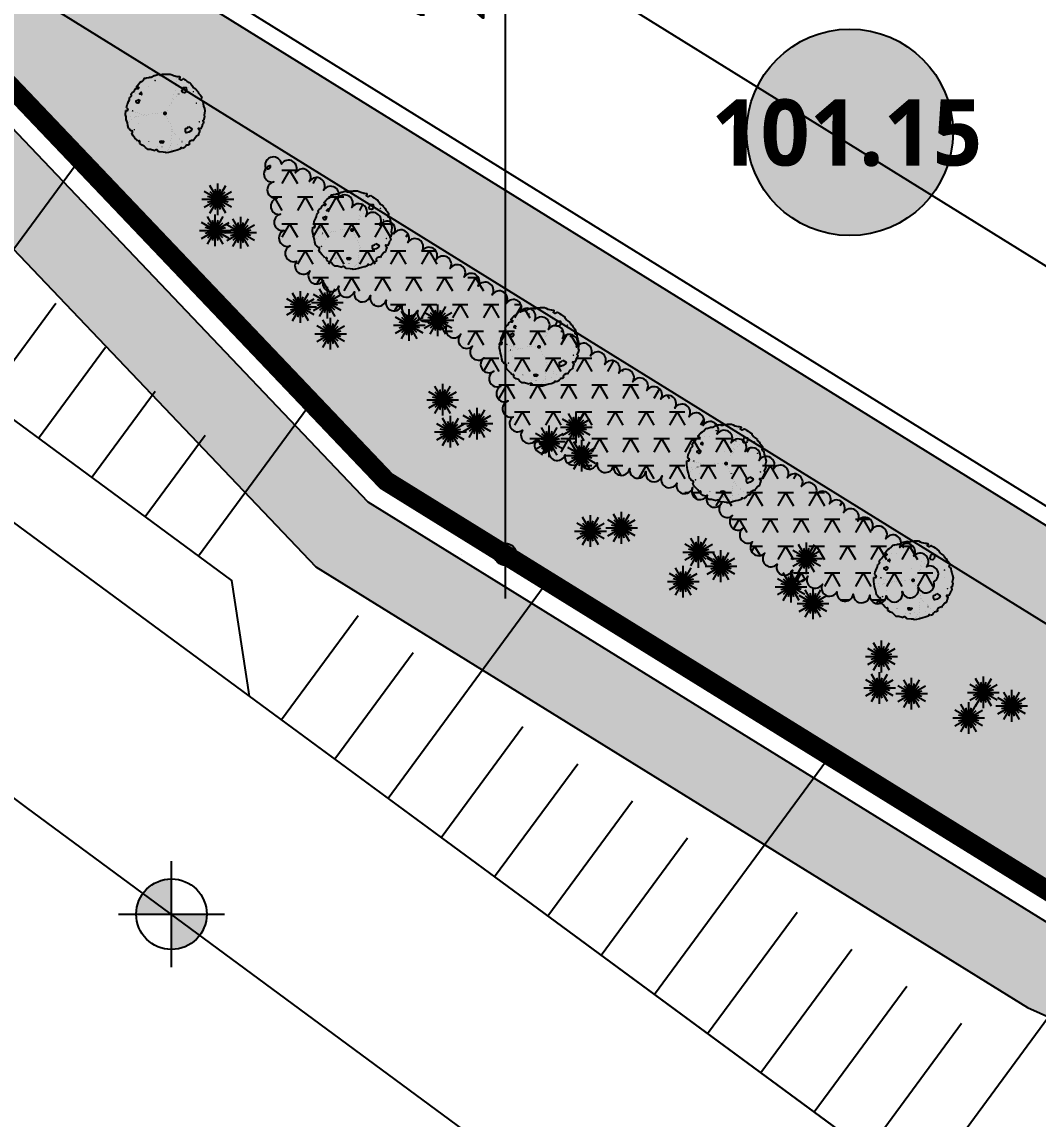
# Model space of a CAD drawing. Header units: millimetres. Extents: x 0 to 190005487, y 0 to 455456909.
# Drawn here: x 96902 to 115338, y 34138 to 54040 of the extents above; entities that cross this region are included whole.
import ezdxf
from ezdxf.enums import TextEntityAlignment as Align
from ezdxf.xclip import XClip

# ---------------------------------------------------------------- set-up
doc = ezdxf.new("R2010")
doc.units = ezdxf.units.MM
doc.header["$LTSCALE"] = 800
doc.header["$MEASUREMENT"] = 0
doc.header["$XCLIPFRAME"] = 0
doc.header["$PDSIZE"] = -10
for name, pattern in [('CENTER', [2, 1.25, -0.25, 0.25, -0.25]), ('DOT2', [0.125, 0, -0.125]), ('PHANTOM2', [31.75, 15.875, -3.175, 3.175, -3.175, 3.175, -3.175]), ('XREF_BASE$0$PHANTOM', [63.5, 31.75, -6.35, 6.35, -6.35, 6.35, -6.35]), ('XREF_BASE$0$PHANTOMX2', [5, 2.5, -0.5, 0.5, -0.5, 0.5, -0.5])]:
    doc.linetypes.add(name, pattern=pattern)
doc.layers.get('0').update_dxf_attribs({"linetype": 'CONTINUOUS'})
doc.layers.get('Defpoints').update_dxf_attribs({"color": 153, "linetype": 'CONTINUOUS'})
for name, color, linetype in [('0-녹지', 71, 'CONTINUOUS'), ('1-ROAD', 1, 'CONTINUOUS'), ('_관목_Out', 7, 'CONTINUOUS'), ('_관목_Plant', 76, 'CONTINUOUS'), ('_교목_Plant', 90, 'CONTINUOUS'), ('A-ANNO-TEXT2', 3, 'CONTINUOUS'), ('A-조적해치', 8, 'CONTINUOUS'), ('CE-SLOP-FILL', 1, 'CONTINUOUS'), ('CE_GH', 240, 'CONTINUOUS'), ('LSMD_CONT_LDREG_41500', 1, 'CONTINUOUS'), ('rndur', 1, 'CONTINUOUS'), ('tc-2', 252, 'CONTINUOUS'), ('TEXT', 6, 'CONTINUOUS'), ('WID', 4, 'CONTINUOUS'), ('XREF_BASE$0$CE-SLOP-FILL', 1, 'CONTINUOUS'), ('XREF_BASE$0$CE_PROPERTY LINE', 2, 'XREF_BASE$0$PHANTOM'), ('XREF_BASE$0$LSMD_CONT_LDREG_41500', 1, 'CONTINUOUS'), ('XREF_BASE$0$성토옹벽', 6, 'CONTINUOUS'), ('도로레벨', 5, 'CONTINUOUS'), ('사업부지', 7, 'CONTINUOUS'), ('성토옹벽', 6, 'CONTINUOUS')]:
    doc.layers.add(name, color=color, linetype=linetype)
doc.styles.add('SH_대대리576', font='NanumGothicBold.ttf')
doc.styles.get("Standard").update_dxf_attribs({"font": 'SIMPLEX.shx'})
doc.dimstyles.new('SHP 600', dxfattribs={"dimscale": 400, "dimtxt": 3.5, "dimasz": 1, "dimexe": 2, "dimexo": 2, "dimgap": 1, "dimtad": 1, "dimdec": 0, "dimzin": 0, "dimdsep": 46, "dimtxsty": 'Standard', "dimblk": 'DIMDOT', "dimcen": 0.09, "dimclrt": 3, "dimadec": 0, "dimazin": 1, "dimtfac": 1, "dimtdec": 0, "dimtix": 1, "dimtmove": 2, "dimatfit": 0, "dimldrblk": 'DIMDOT', "dimfxl": 1, "dimtfillclr": 3, "dimtolj": 1, "dimtzin": 0, "dimarcsym": 0})

# ---------------------------------------------------------------- blocks, each defined once
blk = doc.blocks.new('G$C940A8A8A')
at = {"layer": 'LSMD_CONT_LDREG_41500', "color": 1, "linetype": 'Continuous', "const_width": 300, "flags": 128}
blk.add_lwpolyline([(151, 81205), (648, 68692), (3516, 61385), (16989, 47222), (18797, 43957), (22785, 36755), (32990, 26043), (41091, 19552), (48115, 12489), (49785, 2647), (52706, 1476), (55923, 220), (55847, 12122), (58048, 16229), (67249, 18227), (73017, 26572), (74283, 22422), (72327, 15866), (79255, 11660)], dxfattribs=at)
blk = doc.blocks.new('현황측량 지적')
at = {"layer": 'rndur', "linetype": 'PHANTOM2', "ltscale": 2, "const_width": 360, "flags": 128}
blk.add_lwpolyline([(206883, -157310), (202971, -156085), (192523, -138055), (192037, -134393), (187653, -139214), (180694, -143462), (173737, -143509), (161354, -148904), (157725, -144242), (154816, -136784), (158050, -127241), (126239, -144923), (122996, -147375), (114777, -142533), (78067, -156212), (59378, -150969), (50990, -145420), (42961, -141949), (35259, -140747), (23792, -141142), (15855, -140119), (12425, -139716), (9303, -139321), (5202, -130219), (-3377, -125158), (-12855, -120922), (-25433, -113134), (-31110, -107172), (-33684, -104469), (-50296, -94166), (-54916, -87820), (-58556, -75838), (-58594, -63575), (-54697, -51462), (-52838, -43399), (-53310, -35411), (-56465, -30247), (-58199, -23603), (-65933, 6044), (-65550, 7455), (-83110, 7388), (-99556, 7405), (-100789, 7832), (-83513, -58384), (-91570, -60086), (-90952, -159807)], dxfattribs=at)
at = {"layer": 'rndur', "linetype": 'PHANTOM2', "ltscale": 2, "flags": 128}
blk.add_lwpolyline([(206883, -157310), (202971, -156085), (192523, -138055), (192037, -134393), (187653, -139214), (180694, -143462), (173737, -143509), (161354, -148904), (157725, -144242), (154816, -136784), (158050, -127241), (126239, -144923), (122996, -147375), (114777, -142533), (78067, -156212), (59378, -150969), (50990, -145420), (42961, -141949), (35259, -140747), (23792, -141142), (15855, -140119), (12425, -139716), (9303, -139321), (5202, -130219), (-3377, -125158), (-12855, -120922), (-25433, -113134), (-31110, -107172), (-33684, -104469), (-50296, -94166), (-54916, -87820), (-58556, -75838), (-58594, -63575), (-54697, -51462), (-52838, -43399), (-53310, -35411), (-56465, -30247), (-58199, -23603), (-65933, 6044), (-65550, 7455), (-83110, 7388), (-99556, 7405), (-100789, 7832), (-83513, -58384), (-91570, -60086), (-90952, -159807)], dxfattribs=at)
at = {"rotation": 14.62512504690287}
blk.add_blockref('G$C940A8A8A', (-38193, -154447), dxfattribs=at)
blk = doc.blocks.new('대지현황레벨1')
at = {"layer": 'Defpoints', "color": 6}
blk.add_lwpolyline([(-58555, -75837), (-54915, -87819), (-50295, -94165), (-33682, -104467), (-31108, -107170), (-25431, -113132), (-12852, -120920), (-3374, -125155), (5205, -130216), (9306, -139317), (12428, -139713), (15858, -140116), (12779, -128619), (13872, -124089), (22271, -119833), (25745, -110302), (28017, -113997), (27780, -120835), (35546, -123155)], dxfattribs=at)
blk = doc.blocks.new('DIMDOT')
at = {"color": 0}
blk.add_line((-2, 0), (2, 0), dxfattribs=at)
for radius in [0.5, 0.25]:
    blk.add_circle((0, 0), radius, dxfattribs=at)
blk = doc.blocks.new('*D49')
at = {"color": 0, "lineweight": -2}
for p, q in [((104872, 69488), (104872, 69488)), ((105672, 69088), (105672, 44781)), ((104872, 44381), (104872, 44381))]:
    blk.add_line(p, q, dxfattribs=at)
at = {"layer": 'Defpoints', "color": 0}
for p in [(105672, 69488), (105672, 44381), (105672, 44381)]:
    blk.add_point(p, dxfattribs=at)
at = {"color": 0, "linetype": 'ByBlock', "lineweight": -2, "xscale": 400, "yscale": 400, "zscale": 400}
for p, rotation in [((105672, 69488), 90), ((105672, 44381), 270)]:
    blk.add_blockref('DIMDOT', p, dxfattribs=dict(at, rotation=rotation))
at = {"color": 3, "insert": (104571, 56935), "char_height": 1400, "attachment_point": 5, "rotation": 90}
blk.add_mtext('\\A1;25107', dxfattribs=at)
blk = doc.blocks.new('A$C61401735')
at = {"layer": '1-ROAD', "color": 251}
blk.add_lwpolyline([(34084, 32652), (34084, 32652)], dxfattribs=at)
at = {"layer": 'CE-SLOP-FILL', "color": 251, "linetype": 'ByBlock', "flags": 128}
blk.add_lwpolyline([(6367, 64279), (10008, 52297), (14628, 45951), (31240, 35648), (33814, 32946), (39491, 26984), (52070, 19196), (61548, 14961), (70128, 9900), (74229, 799), (77351, 403), (80781, 0), (77702, 11497), (78795, 16027), (87193, 20283), (90667, 29814), (92940, 26118), (92703, 19281), (100468, 16961)], dxfattribs=at)
blk = doc.blocks.new('A$C53055D6E')
at = {"layer": 'XREF_BASE$0$CE_PROPERTY LINE', "color": 8, "linetype": 'XREF_BASE$0$PHANTOMX2', "ltscale": 3, "flags": 128}
blk.add_lwpolyline([(24653, 158067), (15380, 151109), (8259, 149251), (3838, 149290), (748, 147602), (-6916, 147572), (-7299, 146160), (-1843, 125252), (436, 116516), (2171, 109870), (5326, 104706), (5798, 96717), (3940, 88655), (43, 76541), (81, 64279), (3722, 52297), (8342, 45951), (24954, 35648), (27528, 32946), (33205, 26984), (45785, 19196), (55262, 14961), (63842, 9900), (67943, 799), (71065, 403), (74495, 0), (71416, 11497), (72509, 16027), (80907, 20283), (84381, 29814), (86654, 26118), (86417, 19281), (94182, 16961), (94474, 13223), (94701, 13128), (143072, 50641), (145797, 73715), (141926, 86006), (137274, 142330), (130340, 137929), (128629, 139085), (122336, 140647), (114378, 141402), (105827, 145930), (90331, 146144), (69871, 143916), (58636, 140116), (56478, 144307), (45633, 153630)], close=True, dxfattribs=at)
blk = doc.blocks.new('XREF_BASE$0$42423123')
at = {"color": 8, "elevation": -85.903, "flags": 128}
blk.add_lwpolyline([(296753.797, 354722.355), (296742.728, 354721.684), (296725.083, 354743.467), (296725.304, 354745.576), (296719.523, 354752.714), (296718.006, 354754.586), (296707.445, 354767.624, -0.241383), (296702.098, 354793.07), (296709.251, 354819.265), (296716.193, 354817.325), (296719.019, 354827.438), (296712.017, 354829.394), (296712.346, 354830.601)], format="xyb", dxfattribs=at)
at = {"color": 8, "flags": 128}
blk.add_lwpolyline([(296720.991, 354828.24), (296719.555, 354821.015), (296715.721, 354813.683), (296708.892, 354802.946), (296705.833, 354791.071), (296706.33, 354778.558), (296709.198, 354771.251), (296722.671, 354757.088), (296724.479, 354753.823), (296728.467, 354746.621), (296738.672, 354735.909), (296746.773, 354729.418), (296753.797, 354722.355)], dxfattribs=at)
at = {"layer": 'XREF_BASE$0$CE-SLOP-FILL', "color": 8}
for p, q in [((296721.052, 354750.827), (296724.563, 354753.671)), ((296721.807, 354749.894), (296723.48, 354751.25)), ((296722.562, 354748.962), (296724.153, 354750.25)), ((296723.317, 354748.029), (296724.826, 354749.251)), ((296724.828, 354746.164), (296727.515, 354748.341)), ((296724.073, 354747.097), (296725.499, 354748.252)), ((296725.537, 354742.906), (296727.363, 354744.385)), ((296727.048, 354741.041), (296730.85, 354744.12)), ((296726.293, 354741.973), (296728.156, 354743.483)), ((296727.803, 354740.108), (296729.742, 354741.678)), ((296728.559, 354739.176), (296730.535, 354740.776)), ((296729.314, 354738.243), (296731.328, 354739.874)), ((296730.825, 354736.379), (296735.002, 354739.762)), ((296730.069, 354737.311), (296732.12, 354738.972)), ((296731.58, 354735.446), (296733.706, 354737.168)), ((296732.335, 354734.514), (296734.499, 354736.266)), ((296733.091, 354733.581), (296735.292, 354735.364)), ((296734.601, 354731.716), (296739.228, 354735.464)), ((296733.846, 354732.649), (296736.085, 354734.462))]:
    blk.add_line(p, q, dxfattribs=at)
at = {"layer": 'XREF_BASE$0$LSMD_CONT_LDREG_41500', "color": 8, "linetype": 'Continuous', "flags": 128}
blk.add_lwpolyline([(296753.797, 354722.355), (296753.797, 354722.355), (296746.773, 354729.418), (296738.672, 354735.909), (296728.467, 354746.621), (296724.479, 354753.823), (296722.671, 354757.088), (296709.198, 354771.251), (296706.33, 354778.558), (296705.833, 354791.071), (296708.892, 354802.946), (296715.721, 354813.683), (296719.555, 354821.015), (296720.991, 354828.24)], dxfattribs=at)
blk = doc.blocks.new('XREF_BASE$0$A$C5E376D50')
h = blk.add_hatch()
h.set_pattern_fill('GRAVEL', color=8, scale=1000, angle=14.6259)
h.set_pattern_definition([(242.63864078, (-197217523.41, -422257227.16), (-5468.208773979, -10728.405883643), [134.536, -13319.088047]), (199.595594003, (-197217585.244, -422257346.648), (11358.6379974624, 3997.6671750662), [230.868, -22855.9247612]), (147.136300353, (-197217802.74, -422257424.076), (12453.519176433, -8118.488783155), [162.788, -16116.032596]), (281.899542281, (-197218116.977, -422257764.45), (-4082.5244063587, 19604.412627556), [210.238, -20813.5580416]), (307.459507453, (-197218073.626, -422257970.17), (-7868.0485031935, 10348.6140497844), [206.155, -20409.373128]), (11.899542281, (-197217948.243, -422258133.815), (-19604.412627556, -4082.5244063587), [210.238, -20813.5580416]), (52.320093742, (-197217742.523, -422258090.464), (-10053.6794472186, -12958.5311502722), [278.029, -27524.848549]), (86.88118165, (-197217572.578, -422257870.42), (1218.0356119932, 23054.639213137), [262.488, -25986.3214968]), (136.05541889, (-197217558.296, -422257608.323), (-11023.3404862086, 10558.6914210576), [210.95, -20884.0731097]), (189.862211584, (-197217710.18, -422257461.93), (10896.05463927, 1809.970524083), [240.832, -11800.7625788]), (237.023291073, (-197217947.456, -422257503.18), (-8833.5781282671, -13673.6204953845), [311.448, -30833.3750048]), (153.43992811, (-197217156.53, -422257524.15), (-8288.20324574, 4038.030083754), [106.301, -10523.8448127]), (186.095087665, (-197217251.615, -422257476.616), (13083.751290253, 1347.38716589), [202.237, -20021.5114162]), (239.62585328, (-197217452.7, -422257498.1), (252.5059869, -967.595332), [141.421, -1272.7925624]), (217.82444379, (-197217550.74, -422257399.65), (4332.96468632, 3197.72059866), [76.158, -7539.6151059]), (306.42726276, (-197217610.9, -422257446.36), (-1725.11329279, 2650.280009176), [107.703, -5277.4618071]), (45.589609807, (-197217546.94, -422257533.02), (2397.774022256, 2692.70862482), [174.929, -5656.0228948]), (176.19090445, (-197217424.53, -422257408.06), (2187.69665098, -462.5833582), [126.491, -3035.7866602]), (31.015393609, (-197218172.104, -422257592.81), (8918.43535956, 5427.845865291), [177.2, -17542.8451467]), (84.972029217, (-197218020.24, -422257501.504), (-1092.815472013, -11653.572600032), [148.661, -14717.4077473]), (307.82444379, (-197217475.03, -422257214.54), (-3197.72059866, 4332.96468632), [152.315, -7463.4581059]), (358.236312941, (-197217381.625, -422257334.85), (-10433.471281077, 377.7261269), [177.2, -17542.8451467]), (354.069808055, (-197218015.55, -422258192.72), (-5342.988633998, 672.660729466), [170.88, -8373.1237453]), (309.400993844, (-197217845.584, -422258210.374), (-7615.542516274, 9381.018717753), [143.178, -14174.6430633]), (81.42726276, (-197217212.85, -422258179.61), (672.660729466, 5342.988634), [152.315, -7463.4581059]), (31.979877911, (-197217190.145, -422258028.994), (-11568.715368736, -7152.959158081), [167.631, -16595.4236142]), (84.069808056, (-197217686.97, -422258303.34), (-672.660729466, -5342.988633998), [85.44, -8458.5637453]), (115.93578575, (-197217270.9, -422258194.76), (-1977.61927971, 3617.87534121), [50.99, -5048.0295136]), (180.58960981, (-197217293.2, -422258148.9), (3155.29198301, -210.07737127), [206.155, -3916.9506256]), (200.634859232, (-197217499.35, -422258151.025), (9423.447333399, 3492.655201227), [191.05, -18913.9231745]), (318.3159208, (-197217524.22, -422257620.1), (-1472.60730587, 1682.68467714), [144.222, -3461.3292755]), (7.783079862, (-197217416.51, -422257716.01), (16954.1326183803, 2357.4111135683), [251.794, -24927.562624]), (75.571249176, (-197217167.04, -422257681.91), (-2102.83941969, -7783.1912719), [102.956, -10192.674141]), (104.62585328, (-197217141.4, -422257582.2), (-1220.101319, 715.0893451), [60, -940]), (134.88229044, (-197217526.28, -422258127.05), (5637.923236564, -5763.143376545), [138.924, -13753.5199894]), (62.63864078, (-197217624.31, -422258028.61), (5468.208773979, 10728.405883643), [269.072, -13184.552047]), (14.62585328, (-197217500.6, -422257789.6), (715.0893451, 1220.101319), [260, -740]), (339.930699744, (-197217249.07, -422257723.99), (11443.495228755, -4248.107455027), [158.114, -15653.2743008]), (268.680457374, (-197217100.56, -422257778.25), (42.428615646, -4122.887315047), [145.602, -7134.5078893]), (222.271828639, (-197217103.91, -422257923.81), (-15859.2514394095, -14473.5670717894), [237.065, -23469.4741823]), (190.051932015, (-197217279.33, -422258083.272), (-12831.2453033333, -2314.982497922), [250.799, -24829.073408])])
edge = h.paths.add_edge_path()
edge.add_line((216507, 233000), (219179, 224181))
edge.add_line((219179, 224181), (224231, 217242))
edge.add_line((224231, 217242), (240964, 206870))
edge.add_line((240964, 206870), (249211, 198205))
edge.add_line((249211, 198205), (262127, 190211))
edge.add_line((262127, 190211), (263383, 189650))
edge.add_line((263383, 189650), (263995, 191019))
edge.add_line((263995, 191019), (262831, 191539))
edge.add_line((262831, 191539), (250165, 199379))
edge.add_line((250165, 199379), (241917, 208043))
edge.add_line((241917, 208043), (225271, 218362))
edge.add_line((225271, 218362), (220541, 224858))
edge.add_line((220541, 224858), (217942, 233435))
edge.add_line((217942, 233435), (216507, 233000))
at = {"color": 8}
for points in [[(374986, 153404, -0.180089), (333337, 157628), (326035, 161222, 0.102992), (299192, 168139), (300158, 168093, -0.148011), (272310, 177969), (248009, 195863), (239404, 202199), (237464, 203627), (223953, 213576, -0.241383), (211743, 238073), (212176, 276367), (195483, 272011, -0.369038), (200555, 266091, -0.003164), (200552, 265424), (199994, 216062, -0.041869), (198408, 199419), (197156, 192487, 0.046265), (195820, 177033), (196105, 131477, -0.048728)], [(204104, 131527), (203820, 177083, -0.044561), (204938, 190557, -0.560052), (228633, 200196), (234661, 195757), (234661, 195757), (237621, 193577), (237621, 193577, -0.414994), (241911, 165582, -0.146038), (232777, 158695), (225692, 156060), (228481, 148562), (250625, 156797, -0.101084), (278308, 161110), (298817, 160148, -0.102992), (322502, 154045)]]:
    blk.add_lwpolyline(points, format="xyb", dxfattribs=at)
at = {"color": 8, "flags": 128}
blk.add_lwpolyline([(216507, 233000), (219179, 224181), (224231, 217242), (240964, 206870), (249211, 198205), (262127, 190211), (263383, 189650), (263995, 191019), (262831, 191539), (250165, 199379), (241917, 208043), (225271, 218362), (220541, 224858), (217942, 233435), (216507, 233000)], dxfattribs=at)
at = {"layer": 'Defpoints', "linetype": 'Continuous', "flags": 128}
blk.add_lwpolyline([(217355, 237061), (220996, 225079), (225616, 218733), (242228, 208431), (244802, 205728), (250479, 199767), (263058, 191978), (272536, 187743), (281116, 182682), (285217, 173581), (288339, 173185), (291769, 172782), (288690, 184280), (289783, 188809), (298181, 193066), (301655, 202597), (303928, 198901), (303691, 192063), (311456, 189743)], dxfattribs=at)
at = {"color": 8, "xscale": 1000, "yscale": 1000, "zscale": 1000, "rotation": 14.62585327519887}
blk.add_blockref('XREF_BASE$0$42423123', (-197286947, -417977119), dxfattribs=at)
blk = doc.blocks.new('XREF_BASE$0$A$C3CBC0631')
at = {"layer": 'XREF_BASE$0$CE_PROPERTY LINE', "color": 8, "linetype": 'XREF_BASE$0$PHANTOMX2', "ltscale": 3, "flags": 128}
blk.add_lwpolyline([(24653, 158067), (15380, 151109), (8259, 149251), (3838, 149290), (748, 147602), (-6916, 147572), (-7299, 146160), (-1843, 125252), (436, 116516), (2171, 109870), (5326, 104706), (5798, 96717), (3940, 88655), (43, 76542), (81, 64279), (3722, 52297), (8342, 45951), (24954, 35648), (27528, 32946), (33205, 26984), (45785, 19196), (55262, 14961), (63842, 9900), (67943, 799), (71065, 403), (74495, 0), (71416, 11497), (72509, 16027), (80907, 20283), (84381, 29814), (86654, 26118), (86417, 19281), (94182, 16961), (94474, 13223), (94701, 13128), (143072, 50641), (145797, 73715), (141926, 86006), (137274, 142330), (130340, 137929), (128629, 139085), (122336, 140647), (114378, 141402), (105828, 145930), (90331, 146144), (69871, 143916), (58636, 140116), (56478, 144307), (45633, 153630)], close=True, dxfattribs=at)
blk = doc.blocks.new('A$C22D04AE8')
at = {"layer": 'CE_GH'}
h = blk.add_hatch(color=256, dxfattribs=at)
h.paths.add_polyline_path([(0, 0), (0, 800, 0.414214), (-800, 0)])
h.paths.add_polyline_path([(800, 0), (0, 0), (0, -800, 0.414214)])
for points in [[(0, -1200), (0, 1200)], [(-1200, 0), (1200, 0)]]:
    blk.add_lwpolyline(points, dxfattribs=at)
blk.add_circle((0, 0), 800, dxfattribs=at)
blk = doc.blocks.new('TE000017_0')
for p, q in [((0.386, -0.104), (-0.386, 0.104)), ((-0.386, -0.104), (0.386, 0.104)), ((0.283, -0.283), (-0.283, 0.283)), ((-0.283, -0.283), (0.283, 0.283)), ((-0.104, -0.386), (0.104, 0.386)), ((0.104, -0.386), (-0.104, 0.386))]:
    blk.add_line(p, q)
at = {"layer": 'tc-2'}
for p, q in [((0.3, -0.52), (-0.3, 0.52)), ((-0.3, -0.52), (0.3, 0.52)), ((0, -0.6), (0, 0.6)), ((-0.6, 0), (0.6, 0)), ((-0.52, -0.3), (0.52, 0.3)), ((0.52, -0.3), (-0.52, 0.3))]:
    blk.add_line(p, q, dxfattribs=at)
blk = doc.blocks.new('TL000051_0')
at = {"color": 0}
for points in [[(-0.31, 0.566), (-0.314, 0.567), (-0.333, 0.564), (-0.341, 0.559), (-0.347, 0.548), (-0.361, 0.527)], [(-0.31, 0.566), (-0.297, 0.574), (-0.263, 0.582), (-0.251, 0.587), (-0.226, 0.587), (-0.213, 0.591), (-0.175, 0.612), (-0.162, 0.616), (-0.133, 0.625), (-0.111, 0.629), (-0.082, 0.633), (-0.08, 0.633)], [(-0.05, 0.633), (-0.055, 0.617), (-0.063, 0.614), (-0.072, 0.614), (-0.078, 0.614), (-0.08, 0.622), (-0.08, 0.628), (-0.08, 0.636)], [(-0.05, 0.633), (-0.031, 0.633), (0.015, 0.633), (0.023, 0.637), (0.086, 0.637)], [(0.086, 0.637), (0.116, 0.625), (0.141, 0.612), (0.196, 0.599), (0.209, 0.599), (0.238, 0.595), (0.245, 0.593)], [(0.3, 0.56), (0.293, 0.557), (0.26, 0.54), (0.23, 0.561), (0.247, 0.582), (0.245, 0.593)], [(0.3, 0.56), (0.318, 0.549), (0.331, 0.541), (0.356, 0.524), (0.39, 0.498), (0.411, 0.49), (0.419, 0.477), (0.445, 0.439), (0.453, 0.426), (0.491, 0.401), (0.508, 0.387)], [(-0.554, 0.304), (-0.554, 0.305), (-0.541, 0.321), (-0.533, 0.334), (-0.512, 0.351), (-0.495, 0.372), (-0.483, 0.393), (-0.473, 0.406)], [(-0.459, 0.43), (-0.43, 0.426), (-0.423, 0.416), (-0.434, 0.399), (-0.449, 0.399), (-0.465, 0.406), (-0.473, 0.406)], [(-0.458, 0.43), (-0.453, 0.439), (-0.445, 0.452), (-0.424, 0.481), (-0.407, 0.498), (-0.381, 0.515), (-0.369, 0.524), (-0.36, 0.529)], [(0.508, 0.387), (0.504, 0.38), (0.516, 0.372), (0.525, 0.359), (0.525, 0.355), (0.533, 0.355), (0.535, 0.355)], [(-0.625, 0.095), (-0.621, 0.098), (-0.613, 0.14), (-0.604, 0.161), (-0.588, 0.195), (-0.575, 0.22), (-0.572, 0.255)], [(-0.555, 0.305), (-0.546, 0.293), (-0.548, 0.278), (-0.557, 0.266), (-0.572, 0.255)], [(0.535, 0.355), (0.537, 0.351), (0.546, 0.325), (0.571, 0.3), (0.592, 0.275), (0.592, 0.258), (0.596, 0.245)], [(0.596, 0.245), (0.582, 0.233), (0.58, 0.231), (0.582, 0.217), (0.586, 0.213), (0.59, 0.213), (0.601, 0.211), (0.602, 0.211), (0.606, 0.21)], [(0.606, 0.21), (0.613, 0.186), (0.617, 0.153), (0.626, 0.119), (0.638, 0.077), (0.647, 0.039), (0.634, -0.029), (0.643, -0.053), (0.63, -0.1), (0.63, -0.107)], [(-0.586, -0.243), (-0.592, -0.235), (-0.601, -0.197), (-0.609, -0.155), (-0.626, -0.1), (-0.63, -0.058), (-0.638, -0.024), (-0.638, 0.005), (-0.634, 0.026), (-0.634, 0.046)], [(-0.625, 0.095), (-0.601, 0.074), (-0.61, 0.039), (-0.634, 0.046)], [(0.626, -0.142), (0.621, -0.168), (0.604, -0.192), (0.601, -0.201), (0.58, -0.247), (0.576, -0.253)], [(0.63, -0.107), (0.616, -0.113), (0.614, -0.119), (0.62, -0.13), (0.622, -0.134), (0.626, -0.142)], [(-0.537, -0.318), (-0.526, -0.306), (-0.528, -0.29), (-0.539, -0.284), (-0.548, -0.282), (-0.556, -0.276), (-0.564, -0.268), (-0.57, -0.254), (-0.584, -0.243), (-0.586, -0.243)], [(-0.438, -0.452), (-0.445, -0.441), (-0.457, -0.428), (-0.486, -0.399), (-0.516, -0.365), (-0.533, -0.336), (-0.537, -0.319), (-0.537, -0.318)], [(0.564, -0.27), (0.563, -0.273), (0.554, -0.31), (0.546, -0.332), (0.541, -0.353), (0.512, -0.37), (0.483, -0.408), (0.466, -0.428), (0.459, -0.442)], [(0.577, -0.254), (0.563, -0.248), (0.561, -0.248), (0.552, -0.246), (0.546, -0.246), (0.54, -0.246), (0.542, -0.256), (0.55, -0.261), (0.557, -0.265), (0.565, -0.271)], [(-0.407, -0.489), (-0.409, -0.469), (-0.404, -0.458), (-0.407, -0.451), (-0.415, -0.447), (-0.421, -0.447), (-0.44, -0.453)], [(-0.161, -0.606), (-0.179, -0.601), (-0.234, -0.584), (-0.272, -0.584), (-0.289, -0.572), (-0.314, -0.551), (-0.335, -0.529), (-0.369, -0.517), (-0.407, -0.489)], [(0.398, -0.5), (0.373, -0.513), (0.361, -0.513), (0.348, -0.517), (0.331, -0.534), (0.318, -0.551), (0.297, -0.563), (0.283, -0.569)], [(0.46, -0.443), (0.446, -0.437), (0.432, -0.439), (0.409, -0.451), (0.399, -0.458), (0.393, -0.468), (0.391, -0.478), (0.395, -0.496), (0.399, -0.501)], [(0.254, -0.577), (0.243, -0.58), (0.213, -0.593), (0.196, -0.597), (0.158, -0.606), (0.103, -0.622), (0.057, -0.635), (0.019, -0.639), (0.007, -0.631), (-0.031, -0.627), (-0.095, -0.622), (-0.108, -0.619)], [(0.283, -0.569), (0.272, -0.56), (0.264, -0.56), (0.252, -0.562), (0.254, -0.57), (0.254, -0.577)]]:
    blk.add_lwpolyline(points, dxfattribs=at)
for points, const_width in [([(-0.153, 0.532, -1), (-0.166, 0.532, -1)], 0.0125), ([(-0.344, 0.439, -1), (-0.346, 0.439, -1)], 0.00251), ([(-0.264, 0.439, -1), (-0.267, 0.439, -1)], 0.00251), ([(0.222, 0.443, -1), (0.219, 0.443, -1)], 0.00251), ([(0.275, 0.492, -1), (0.273, 0.492, -1)], 0.00251), ([(0.39, 0.421, -1), (0.387, 0.421, -1)], 0.00251), ([(0.466, 0.351, -1), (0.454, 0.351, -1)], 0.0125), ([(-0.477, 0.315, -1), (-0.479, 0.315, -1)], 0.00251), ([(-0.03, 0.196, -1), (-0.032, 0.196, -1)], 0.00251), ([(-0.516, 0.041, -1), (-0.528, 0.041, -1)], 0.0125), ([(0.515, 0.165, -1), (0.502, 0.165, -1)], 0.0125), ([(0.509, 0.046, -1), (0.507, 0.046, -1)], 0.00251), ([(-0.424, -0.158, -1), (-0.426, -0.158, -1)], 0.00251), ([(0.107, -0.056, -1), (0.105, -0.056, -1)], 0.00251), ([(0.563, -0.136, -1), (0.55, -0.136, -1)], 0.0125), ([(-0.489, -0.264, -1), (-0.502, -0.264, -1)], 0.0125), ([(-0.258, -0.454, -1), (-0.265, -0.454, -1)], 0.00752), ([(0.023, -0.516, -1), (0.021, -0.516, -1)], 0.00251), ([(0.209, -0.498, -1), (0.206, -0.498, -1)], 0.00251), ([(-0.127, -0.542, -1), (-0.13, -0.542, -1)], 0.00251), ([(-0.045, -0.542, -1), (-0.052, -0.542, -1)], 0.00752)]:
    blk.add_lwpolyline(points, format="xyb", close=True, dxfattribs=dict(at, const_width=const_width))
for points in [[(0.292, 0.421), (0.345, 0.417), (0.349, 0.377), (0.34, 0.351), (0.318, 0.333), (0.287, 0.337), (0.278, 0.346), (0.274, 0.368), (0.283, 0.377)], [(-0.42, 0.218), (-0.473, 0.196), (-0.464, 0.178), (-0.447, 0.17), (-0.429, 0.17), (-0.411, 0.196), (-0.407, 0.205)], [(-0.372, 0.311), (-0.385, 0.342), (-0.398, 0.333), (-0.411, 0.319), (-0.398, 0.315), (-0.381, 0.306), (-0.376, 0.306)], [(0.384, -0.215), (0.437, -0.25), (0.428, -0.277), (0.389, -0.303), (0.345, -0.316), (0.332, -0.286), (0.332, -0.25), (0.349, -0.242), (0.362, -0.237)], [(-0.053, -0.449), (-0.084, -0.454), (-0.08, -0.471), (-0.036, -0.476), (-0.018, -0.458), (-0.018, -0.458)]]:
    blk.add_lwpolyline(points, close=True, dxfattribs=at)
at = {"const_width": 0.0326}
blk.add_lwpolyline([(0.016, 0, -1), (-0.016, 0, -1)], format="xyb", close=True, dxfattribs=at)
at = {"color": 0}
blk.add_lwpolyline([(-0.108, -0.619, 0.875539), (-0.161, -0.606, 1.618197)], format="xyb", dxfattribs=at)
at = {"layer": 'tc-2', "linetype": 'DOT2'}
for points in [[(0.113, 0.177), (0.122, 0.237), (0.135, 0.301), (0.164, 0.365), (0.164, 0.447), (0.182, 0.519), (0.186, 0.571), (0.191, 0.6)], [(0, 0), (0.037, 0.05), (0.075, 0.126), (0.105, 0.164), (0.135, 0.224), (0.182, 0.276), (0.224, 0.314), (0.284, 0.365), (0.344, 0.421), (0.391, 0.498)], [(-0.002, 0.007), (-0.062, 0.007), (-0.117, 0.002), (-0.147, 0.002), (-0.194, 0.002), (-0.263, -0.019), (-0.348, -0.037), (-0.43, -0.053), (-0.481, -0.057), (-0.557, -0.057), (-0.617, -0.057), (-0.631, -0.062)], [(-0.301, -0.027), (-0.327, -0.023), (-0.374, -0.01), (-0.413, 0.002), (-0.447, 0.011), (-0.477, 0.015), (-0.507, 0.023), (-0.549, 0.037), (-0.605, 0.059)], [(-0.01, 0.002), (0.007, -0.015), (0.02, -0.045), (0.037, -0.079), (0.053, -0.126), (0.083, -0.164), (0.1, -0.207), (0.117, -0.254), (0.13, -0.288), (0.156, -0.327), (0.169, -0.348), (0.229, -0.4), (0.241, -0.425), (0.276, -0.455), (0.331, -0.494), (0.36, -0.513)], [(-0.465, -0.056), (-0.498, -0.074), (-0.537, -0.104), (-0.579, -0.13), (-0.605, -0.143), (-0.612, -0.145)], [(0.113, -0.254), (0.113, -0.301), (0.109, -0.365), (0.1, -0.412), (0.097, -0.438), (0.1, -0.481), (0.097, -0.524), (0.1, -0.579), (0.105, -0.596), (0.101, -0.623)], [(0.097, -0.519), (0.07, -0.553), (0.053, -0.579), (0.037, -0.596), (0.015, -0.621), (0.007, -0.63)]]:
    blk.add_lwpolyline(points, dxfattribs=at)
blk = doc.blocks.new('G$CBD6E5784')
at = {"layer": '0-녹지'}
h = blk.add_hatch(color=256, dxfattribs=at)
h.dxf.hatch_style = 1
edge = h.paths.add_edge_path()
edge.add_line((7794, 201355), (7902, 200937))
edge.add_line((7902, 200937), (11057, 195774))
edge.add_line((11057, 195774), (11530, 187784))
edge.add_line((11530, 187784), (9671, 179723))
edge.add_line((9671, 179723), (5774, 167609))
edge.add_line((5774, 167609), (5813, 155347))
edge.add_line((5813, 155347), (9453, 143365))
edge.add_line((9453, 143365), (14073, 137018))
edge.add_line((14073, 137018), (30686, 126716))
edge.add_line((30686, 126716), (33260, 124014))
edge.add_line((33260, 124014), (38937, 118052))
edge.add_line((38937, 118052), (51516, 110264))
edge.add_line((51516, 110264), (60993, 106028))
edge.add_line((60993, 106028), (69573, 100968))
edge.add_line((69573, 100968), (73674, 91866))
edge.add_line((73674, 91866), (80226, 91068))
edge.add_line((80226, 91068), (77147, 102565))
edge.add_line((77147, 102565), (78239, 107093))
edge.add_line((78239, 107093), (86638, 111351))
edge.add_line((86638, 111351), (90112, 120882))
edge.add_line((90112, 120882), (92385, 117186))
edge.add_line((92385, 117186), (92148, 110349))
edge.add_line((92148, 110349), (99913, 108028))
edge.add_line((99913, 108028), (100206, 104291))
edge.add_line((100206, 104291), (100433, 104196))
edge.add_line((100433, 104196), (148803, 141709))
edge.add_line((148803, 141709), (151529, 164783))
edge.add_line((151529, 164783), (147657, 177073))
edge.add_line((147657, 177073), (143006, 233398))
edge.add_line((143006, 233398), (136071, 228996))
edge.add_line((136071, 228996), (134360, 230153))
edge.add_line((134360, 230153), (128068, 231715))
edge.add_line((128068, 231715), (120109, 232470))
edge.add_line((120109, 232470), (111559, 236997))
edge.add_line((111559, 236997), (96063, 237212))
edge.add_line((96063, 237212), (75602, 234983))
edge.add_line((75602, 234983), (64368, 231184))
edge.add_line((64368, 231184), (62206, 235371))
edge.add_line((62206, 235371), (61557, 235935))
edge.add_line((61557, 235935), (61356, 235701))
edge.add_line((61356, 235701), (60704, 234943))
edge.add_line((60704, 234943), (50766, 243492))
edge.add_line((50766, 243492), (30689, 247737))
edge.add_line((30689, 247737), (21282, 240661))
edge.add_line((21282, 240661), (14344, 238855))
edge.add_line((14344, 238855), (6649, 237166))
edge.add_line((6649, 237166), (383, 235672))
edge.add_line((383, 235672), (5488, 216157))
edge.add_line((5488, 216157), (4209, 215824))
edge.add_arc((5432, 220089), 4437, 254.0004, 277.3556)
edge.add_arc((5864, 216679), 1000, 277.8144, 14.3903)
edge.add_line((6833, 216928), (2247, 234509))
edge.add_line((2247, 234509), (18317, 238709))
edge.add_line((18317, 238709), (19275, 235027))
edge.add_line((19275, 235027), (21895, 235027))
edge.add_arc((21895, 236527), 1500, 270, 0)
edge.add_line((23395, 236527), (23395, 240227))
edge.add_line((23395, 240227), (52195, 240227))
edge.add_line((52195, 240227), (52195, 236527))
edge.add_arc((53695, 236527), 1500, 180, 270)
edge.add_line((53695, 235027), (54095, 235027))
edge.add_line((54095, 235027), (54095, 229027))
edge.add_line((54095, 229027), (39995, 229027))
edge.add_arc((39995, 227527), 1500, 90, 180)
edge.add_line((38495, 227527), (38495, 227027))
edge.add_line((38495, 227027), (59470, 227027))
edge.add_line((59470, 227027), (59470, 226827))
edge.add_line((59470, 226827), (38495, 226827))
edge.add_line((38495, 226827), (38495, 226627))
edge.add_line((38495, 226627), (121303, 226628))
edge.add_line((121303, 226628), (114220, 232406))
edge.add_line((114220, 232406), (114852, 233181))
edge.add_line((114852, 233181), (121660, 227628))
edge.add_line((121660, 227628), (140456, 227628))
edge.add_line((140456, 227628), (140492, 199427))
edge.add_line((140492, 199427), (140695, 199427))
edge.add_line((140695, 199427), (140692, 164123))
edge.add_line((140692, 164123), (147022, 164123))
edge.add_line((147022, 164123), (147022, 154032))
edge.add_line((147022, 154032), (140692, 154032))
edge.add_line((140692, 154032), (140692, 141223))
edge.add_line((140692, 141223), (136295, 141223))
edge.add_line((136295, 141223), (136295, 137377))
edge.add_line((136295, 137377), (135545, 136769))
edge.add_line((135545, 136769), (136187, 135930))
edge.add_line((136187, 135930), (120231, 122973))
edge.add_line((120231, 122973), (112105, 117640))
edge.add_line((112105, 117640), (96105, 117631))
edge.add_line((96105, 117631), (96105, 122820))
edge.add_line((96105, 122820), (95679, 122819))
edge.add_arc((95679, 109319), 13500, 90, 149.8113)
edge.add_arc((68883, 124908), 17500, 296.8893, 329.8113, ccw=False)
edge.add_arc((68883, 124908), 17500, 238.204, 296.8893, ccw=False)
edge.add_line((59663, 110034), (27535, 129951))
edge.add_arc((43079, 155024), 29500, 180, 238.204, ccw=False)
edge.add_line((13579, 155024), (13579, 193300))
edge.add_arc((5079, 193300), 8500, 360, 71.3731)
at = {"layer": '_관목_Plant'}
h = blk.add_hatch(dxfattribs=at)
h.set_pattern_fill('CHASAN', color=256, scale=1500, style=0)
h.set_pattern_definition([(240, (-2433710.84, 1194667.53), (281.25, -487.13929), [281.25, -281.25]), (300, (-2433710.84, 1194667.53), (562.5, -3e-07), [281.25, -281.25]), (0, (-2433851.46, 1194667.53), (281.25, 487.13929), [281.25, -281.25])])
edge = h.paths.add_edge_path()
edge.add_arc((36866, 123625), 150, 101.8168, 281.8168)
edge.add_arc((36927, 123331), 150, 101.8168, 281.8168)
edge.add_arc((36989, 123038), 150, 101.8168, 281.8168)
edge.add_arc((37050, 122744), 150, 101.8168, 281.8168)
edge.add_arc((37137, 122458), 150, 112.1055, 292.1055)
edge.add_arc((37250, 122180), 150, 112.1055, 292.1055)
edge.add_arc((37428, 121953), 150, 143.7928, 323.7928)
edge.add_arc((37670, 121775), 150, 143.7928, 323.7928)
edge.add_arc((37932, 121636), 150, 160.3834, 340.3834)
edge.add_arc((38215, 121536), 150, 160.3834, 340.3834)
edge.add_arc((38502, 121450), 150, 166.2966, 346.2966)
edge.add_arc((38791, 121372), 150, 163.6176, 343.6176)
edge.add_arc((39079, 121287), 150, 163.6176, 343.6176)
edge.add_arc((39364, 121195), 150, 160.5585, 340.5585)
edge.add_arc((39647, 121095), 150, 160.5585, 340.5585)
edge.add_arc((39914, 120962), 150, 146.3622, 326.3622)
edge.add_arc((40163, 120796), 150, 146.3622, 326.3622)
edge.add_arc((40394, 120607), 150, 134.7648, 314.7648)
edge.add_arc((40605, 120394), 150, 134.7648, 314.7648)
edge.add_arc((40797, 120165), 150, 125.2849, 305.2849)
edge.add_arc((40950, 119908), 150, 116.1797, 296.1797)
edge.add_arc((41083, 119638), 150, 116.1797, 296.1797)
edge.add_arc((41192, 119360), 150, 106.6395, 286.6395)
edge.add_arc((41321, 119094), 150, 125.1067, 305.1067)
edge.add_arc((41529, 118883), 150, 144.2582, 324.2582)
edge.add_arc((41773, 118708), 150, 144.2582, 324.2582)
edge.add_arc((42037, 118573), 150, 161.6322, 341.6322)
edge.add_arc((42325, 118490), 150, 166.032, 346.032)
edge.add_arc((42616, 118417), 150, 165.9753, 345.9753)
edge.add_arc((42909, 118355), 150, 170.1165, 350.1165)
edge.add_arc((43204, 118303), 150, 170.1165, 350.1165)
edge.add_arc((43500, 118250), 150, 169.2329, 349.2329)
edge.add_arc((43792, 118185), 150, 165.8107, 345.8107)
edge.add_arc((44071, 118080), 150, 152.8796, 332.8796)
edge.add_arc((44349, 117971), 150, 164.5821, 344.5821)
edge.add_arc((44627, 117862), 150, 152.4051, 332.4051)
edge.add_arc((44893, 117723), 150, 152.4051, 332.4051)
edge.add_arc((45123, 117539), 150, 130.185, 310.185)
edge.add_arc((45316, 117310), 150, 130.185, 310.185)
edge.add_arc((45497, 117071), 150, 124.1779, 304.1779)
edge.add_arc((45693, 116846), 150, 137.7505, 317.7505)
edge.add_arc((45915, 116645), 150, 137.7505, 317.7505)
edge.add_arc((46165, 116490), 150, 158.8349, 338.8349)
edge.add_arc((46445, 116381), 150, 158.8349, 338.8349)
edge.add_arc((46717, 116255), 150, 151.1571, 331.1571)
edge.add_arc((46979, 116110), 150, 151.1571, 331.1571)
edge.add_arc((47259, 116019), 150, 172.7227, 352.7227)
edge.add_arc((47558, 115991), 150, 176.7597, 356.7597)
edge.add_arc((47858, 115974), 150, 176.7597, 356.7597)
edge.add_arc((48152, 116005), 150, 195.0478, 15.0478)
edge.add_arc((48442, 116083), 150, 195.0478, 15.0478)
edge.add_arc((48728, 116173), 150, 200.1379, 20.1379)
edge.add_arc((48803, 116360), 150, 295.8688, 115.8688)
edge.add_arc((48623, 116591), 150, 319.9696, 139.9696)
edge.add_arc((48380, 116767), 150, 328.2032, 148.2032)
edge.add_arc((48125, 116925), 150, 328.2032, 148.2032)
edge.add_arc((47870, 117083), 150, 328.2032, 148.2032)
edge.add_arc((47615, 117241), 150, 328.2032, 148.2032)
edge.add_arc((47360, 117399), 150, 328.2032, 148.2032)
edge.add_arc((47105, 117557), 150, 328.2032, 148.2032)
edge.add_arc((46850, 117715), 150, 328.2032, 148.2032)
edge.add_arc((46595, 117873), 150, 328.2032, 148.2032)
edge.add_arc((46341, 118031), 150, 328.2032, 148.2032)
edge.add_arc((46086, 118189), 150, 328.2032, 148.2032)
edge.add_arc((45831, 118347), 150, 328.2032, 148.2032)
edge.add_arc((45576, 118505), 150, 328.2032, 148.2032)
edge.add_arc((45321, 118664), 150, 328.2032, 148.2032)
edge.add_arc((45066, 118822), 150, 328.2032, 148.2032)
edge.add_arc((44811, 118980), 150, 328.2032, 148.2032)
edge.add_arc((44556, 119138), 150, 328.2032, 148.2032)
edge.add_arc((44301, 119296), 150, 328.2032, 148.2032)
edge.add_arc((44046, 119454), 150, 328.2032, 148.2032)
edge.add_arc((43791, 119612), 150, 328.2032, 148.2032)
edge.add_arc((43536, 119770), 150, 328.2032, 148.2032)
edge.add_arc((43281, 119928), 150, 328.2032, 148.2032)
edge.add_arc((43026, 120086), 150, 328.2032, 148.2032)
edge.add_arc((42771, 120244), 150, 328.2032, 148.2032)
edge.add_arc((42516, 120402), 150, 328.2032, 148.2032)
edge.add_arc((42261, 120560), 150, 328.2032, 148.2032)
edge.add_arc((42006, 120719), 150, 328.2032, 148.2032)
edge.add_arc((41751, 120877), 150, 328.2032, 148.2032)
edge.add_arc((41496, 121035), 150, 328.2032, 148.2032)
edge.add_arc((41241, 121193), 150, 328.2032, 148.2032)
edge.add_arc((40986, 121351), 150, 328.2032, 148.2032)
edge.add_arc((40731, 121509), 150, 328.2032, 148.2032)
edge.add_arc((40476, 121667), 150, 328.2032, 148.2032)
edge.add_arc((40221, 121825), 150, 328.2032, 148.2032)
edge.add_arc((39966, 121983), 150, 328.2032, 148.2032)
edge.add_arc((39711, 122141), 150, 328.2032, 148.2032)
edge.add_arc((39456, 122299), 150, 328.2032, 148.2032)
edge.add_arc((39201, 122457), 150, 328.2032, 148.2032)
edge.add_arc((38946, 122615), 150, 328.2032, 148.2032)
edge.add_arc((38691, 122773), 150, 328.2032, 148.2032)
edge.add_arc((38436, 122932), 150, 328.2032, 148.2032)
edge.add_arc((38181, 123090), 150, 328.2032, 148.2032)
edge.add_arc((37926, 123248), 150, 328.2032, 148.2032)
edge.add_arc((37671, 123406), 150, 328.2032, 148.2032)
edge.add_arc((37416, 123564), 150, 328.2032, 148.2032)
edge.add_arc((37161, 123722), 150, 328.2032, 148.2032)
edge.add_arc((36885, 123779), 150, 8.3563, 188.3563)
edge.add_arc((36786, 123765), 49.5, 188.3563, 8.3563)
at = {"layer": '_관목_Out'}
blk.add_lwpolyline([(36835, 123772, 1), (36896, 123478, 1), (36958, 123184, 1), (37019, 122891, 1), (37081, 122597, 1), (37081, 122597, 1), (37194, 122319, 1), (37307, 122041, 1), (37307, 122041, 1), (37549, 121864, 1), (37791, 121687, 1), (37791, 121687, 1), (38073, 121586, 1), (38356, 121485, 1), (38356, 121485, 1), (38647, 121414, 1), (38647, 121414, 1), (38935, 121330, 1), (39223, 121245, 1), (39223, 121245, 1), (39506, 121145, 1), (39789, 121045, 1), (39789, 121045, 1), (40039, 120879, 1), (40288, 120713, 1), (40288, 120713, 1), (40500, 120500, 1), (40711, 120287, 1), (40711, 120287, 1), (40884, 120042, 1), (40884, 120042, 1), (41016, 119773, 1), (41149, 119504, 1), (41149, 119504, 1), (41235, 119216, 1), (41235, 119216, 1), (41407, 118971, 1), (41407, 118971, 1), (41651, 118796, 1), (41894, 118620, 1), (41894, 118620, 1), (42179, 118526, 1), (42179, 118526, 1), (42470, 118453, 1), (42470, 118453, 1), (42761, 118381, 1), (42761, 118381, 1), (43057, 118329, 1), (43352, 118278, 1), (43352, 118278, 1), (43647, 118222, 1), (43647, 118222, 1), (43938, 118148, 1), (43938, 118148, 1), (44205, 118011, 1), (44205, 118011, 1), (44494, 117932, 1), (44494, 117932, 1), (44760, 117793, 1), (45026, 117654, 1), (45026, 117654, 1), (45219, 117424, 1), (45413, 117195, 1), (45413, 117195, 1), (45581, 116947, 1), (45581, 116947, 1), (45804, 116745, 1), (46026, 116544, 1), (46026, 116544, 1), (46305, 116435, 1), (46585, 116327, 1), (46585, 116327, 1), (46848, 116182, 1), (47111, 116038, 1), (47111, 116038, 1), (47408, 116000, 1), (47408, 116000, 1), (47708, 115983, 1), (48007, 115966, 1), (48007, 115966, 1), (48297, 116044, 1), (48587, 116121, 1), (48587, 116121, 1), (48868, 116225, 1), (48868, 116225, 1), (48738, 116495, 1), (48738, 116495, 1), (48508, 116688, 1), (48508, 116688, 1), (48253, 116846, 1), (47998, 117004, 1), (47743, 117162, 1), (47488, 117320, 1), (47233, 117478, 1), (46978, 117636, 1), (46723, 117794, 1), (46468, 117952, 1), (46213, 118110, 1), (45958, 118268, 1), (45703, 118426, 1), (45448, 118585, 1), (45193, 118743, 1), (44938, 118901, 1), (44683, 119059, 1), (44428, 119217, 1), (44173, 119375, 1), (43918, 119533, 1), (43663, 119691, 1), (43408, 119849, 1), (43153, 120007, 1), (42898, 120165, 1), (42643, 120323, 1), (42388, 120481, 1), (42133, 120639, 1), (41878, 120798, 1), (41623, 120956, 1), (41368, 121114, 1), (41113, 121272, 1), (40859, 121430, 1), (40604, 121588, 1), (40349, 121746, 1), (40094, 121904, 1), (39839, 122062, 1), (39584, 122220, 1), (39329, 122378, 1), (39074, 122536, 1), (38819, 122694, 1), (38564, 122852, 1), (38309, 123011, 1), (38054, 123169, 1), (37799, 123327, 1), (37544, 123485, 1), (37289, 123643, 1), (37034, 123801, 1), (37034, 123801, 1), (36737, 123757, 1)], format="xyb", close=True, dxfattribs=at)
at = {"layer": '_교목_Plant'}
for name, p, xscale, yscale, zscale in [('TL000051_0', (34920, 124720), 1120, 1120, 1120), ('TE000017_0', (35879, 123162), 480, 480, 480), ('TL000051_0', (38314, 122603), 1120, 1120, 1120), ('TE000017_0', (35833, 122597), 480, 480, 480), ('TE000017_0', (36294, 122557), 480, 480, 480), ('TE000017_0', (37380, 121209), 480, 480, 480), ('TE000017_0', (37866, 121288), 480, 480, 480), ('TE000017_0', (39873, 120966), 480, 480, 480), ('TE000017_0', (37926, 120723), 480, 480, 480), ('TE000017_0', (39353, 120880), 480, 480, 480), ('TL000051_0', (41707, 120485), 1120, 1120, 1120), ('TE000017_0', (39959, 119525), 480, 480, 480), ('TE000017_0', (40100, 118944), 480, 480, 480), ('TE000017_0', (40582, 119093), 480, 480, 480), ('TE000017_0', (42383, 119027), 480, 480, 480), ('TE000017_0', (41893, 118770), 480, 480, 480), ('TL000051_0', (45101, 118368), 1120, 1120, 1120), ('TE000017_0', (42482, 118513), 480, 480, 480), ('TE000017_0', (42640, 117144), 480, 480, 480), ('TE000017_0', (43204, 117202), 480, 480, 480), ('TE000017_0', (44603, 116763), 480, 480, 480), ('TE000017_0', (46561, 116648), 480, 480, 480), ('TL000051_0', (48494, 116250), 1120, 1120, 1120), ('TE000017_0', (45008, 116506), 480, 480, 480), ('TE000017_0', (44324, 116227), 480, 480, 480), ('TE000017_0', (46280, 116134), 480, 480, 480), ('TE000017_0', (46678, 115830), 480, 480, 480), ('TE000017_0', (47920, 114868), 480, 480, 480), ('TE000017_0', (47885, 114298), 480, 480, 480), ('TE000017_0', (48467, 114194), 480, 480, 480), ('TE000017_0', (49770, 114217), 480, 480, 480), ('TE000017_0', (50282, 113973), 480, 480, 480), ('TE000017_0', (49502, 113752), 480, 480, 480)]:
    blk.add_blockref(name, p, dxfattribs=dict(at, xscale=xscale, yscale=yscale, zscale=zscale))

msp = doc.modelspace()

# ---------------------------------------------------------------- hatches: boundary and pattern name
at = {"layer": '도로레벨', "linetype": 'Continuous', "true_color": 0xffffff}
h = msp.add_hatch(color=7, dxfattribs=at)
edge = h.paths.add_edge_path()
edge.add_arc((111923.1, 52037), 1873.2, 0, 360)
at = {"layer": '사업부지', "linetype": 'Continuous', "ltscale": 10}
h = msp.add_hatch(dxfattribs=at)
h.set_pattern_fill('AR-HBONE', color=8, scale=100, angle=14.62513, style=0)
h.set_pattern_definition([(59.62512505, (-197505235.8, -418325729.87), (-142.83199963, 547.356392), [1200, -400]), (149.62512505, (-197505033.53, -418325384.78), (-142.83199963, 547.356392), [1200, -400])])
edge = h.paths.add_edge_path()
edge.add_arc((69656.1, 120961.3), 8500, 12.08953, 71.41029, ccw=False)
edge.add_arc((69656.1, 120961.3), 8500, 360, 12.08953, ccw=False)
edge.add_line((78156.1, 120961.3), (78156.1, 82684.9))
edge.add_arc((107656.1, 82684.9), 29500, 180, 238.20401)
edge.add_line((92112.7, 57611.9), (124240, 37695.3))
edge.add_arc((133460.7, 52569), 17500, 238.20401, 296.88928)
edge.add_arc((133460.7, 52569), 17500, 296.88928, 329.81131)
edge.add_arc((160256.3, 36980.7), 13500, 90, 149.81131, ccw=False)
edge.add_line((160256.3, 50480.7), (162177.1, 50480.7))
edge.add_line((162177.1, 50480.7), (162177.1, 51980.7))
edge.add_line((162177.1, 51980.7), (160256.3, 51980.7))
edge.add_arc((160256.3, 36980.7), 15000, 90, 149.81131)
edge.add_arc((133460.7, 52569), 16000, 296.88928, 329.81131, ccw=False)
edge.add_arc((133460.7, 52569), 16000, 238.20401, 296.88928, ccw=False)
edge.add_line((125030.3, 38970.2), (92903, 58886.8))
edge.add_arc((107656.1, 82684.9), 28000, 180, 238.20401, ccw=False)
edge.add_line((79656.1, 82684.9), (79656.1, 120961.3))
edge.add_arc((69656.1, 120961.3), 10000, 360, 12.08953)
edge.add_arc((69656.1, 120961.3), 10000, 12.08953, 76.96135)
edge.add_line((71912.2, 130703.5), (72365.8, 129017.8))

# ---------------------------------------------------------------- linework, layer by layer
at = {"layer": 'A-조적해치'}
msp.add_lwpolyline([(79972.1, 120968.7), (79972.1, 82692.2, 0.2595675), (93077.1, 59149.2), (125204.4, 39232.5)], format="xyb", dxfattribs=at)
at = {"layer": 'WID'}
for points in [[(83672.1, 123063.1), (83672.1, 82692.2, 0.2595679), (95026.6, 62293.9), (127153.9, 42377.3, 0.2618101), (138903.9, 41873.8, 0.2618101)], [(79672.1, 120968.7), (79672.1, 82692.2, 0.2595675), (92919, 58894.2), (125046.4, 38977.5)]]:
    msp.add_lwpolyline(points, format="xyb", dxfattribs=at)
at = {"layer": '도로레벨', "color": 7, "linetype": 'Continuous'}
msp.add_circle((111923.1, 52037), 1873.2, dxfattribs=at)
at = {"layer": '사업부지', "color": 8, "linetype": 'CENTER', "ltscale": 150, "flags": 128}
msp.add_lwpolyline([(165296, 7986.5, 0.0529487), (151938.3, 10055.1), (151938.3, 10055.1), (151938.3, 10055.1), (152904, 10008.9, -0.1480106), (122882.2, 20687.1), (121154.9, 21961.4), (110873.6, 29546.5), (96987.5, 39791), (96987.5, 39791), (93768.7, 42165.7), (88059.8, 46377.4), (74401.1, 56454.2), (74401.5, 56454.2), (65979.9, 62667.2, -0.217698), (60623.6, 74152.5), (61078.3, 111335.1, 0.0428045), (60323.9, 121604.5), (56095.5, 138959.1), (48985.5, 166308.1)], format="xyb", dxfattribs=at)
at = {"layer": '사업부지', "color": 8, "linetype": 'Continuous', "ltscale": 10, "flags": 128}
msp.add_lwpolyline([(72365.8, 129017.8, -0.2647752), (77967.6, 122741.5, -0.0527995), (78156.1, 120961.3), (78156.1, 82684.9, 0.2595675), (92112.7, 57611.9), (124240, 37695.3, 0.2618101), (141375.4, 36961.1, 0.1446457), (148587.2, 43769.2, -0.267067), (160256.3, 50480.7), (162177.1, 50480.7)], format="xyb", dxfattribs=at)

# ---------------------------------------------------------------- block references
ref = msp.add_blockref('현황측량 지적', (128944.9, 158844.9))
XClip(ref).set_block_clipping_path([(-120941.079460036, -150848.0068536659), (162857.5363889819, 70751.9931463341)])
ref = msp.add_blockref('XREF_BASE$0$A$C5E376D50', (-146978, -154052.4))
XClip(ref).set_block_clipping_path([(154965.4345864058, 162053.3751671459), (438965.4345861674, 383653.3751671459)])
msp.add_blockref('G$CBD6E5784', (64577.2, -72338.7))
at = {"layer": 'CE-SLOP-FILL', "linetype": 'ByBlock'}
msp.add_blockref('A$C61401735', (64026.8, 18731), dxfattribs=at)
at = {"layer": 'CE_GH', "linetype": 'ByBlock', "xscale": 0.8, "yscale": 0.8, "zscale": 0.8}
msp.add_blockref('A$C22D04AE8', (99615, 37854.3), dxfattribs=at)
at = {"layer": 'TEXT'}
msp.add_blockref('대지현황레벨1', (128949.2, 158846.8), dxfattribs=at)
at = {"layer": 'XREF_BASE$0$성토옹벽'}
msp.add_blockref('XREF_BASE$0$A$C3CBC0631', (70312.8, 18724.5), dxfattribs=at)
at = {"layer": '성토옹벽', "linetype": 'ByBlock'}
msp.add_blockref('A$C53055D6E', (70312.8, 18724.5), dxfattribs=at)

# ---------------------------------------------------------------- texts
at = {"layer": 'A-ANNO-TEXT2', "color": 6, "style": 'SH_대대리576'}
msp.add_text('101.15', height=1200, dxfattribs=at).set_placement((111866.4, 52034.7), align=Align.MIDDLE_CENTER)

# ---------------------------------------------------------------- dimensions: what is measured, and where the dimension line sits
dim = msp.add_linear_dim(base=(105672.1, 44381), p1=(105672.1, 69488.1), p2=(105672.1, 44381), angle=90, dimstyle='SHP 600')
dim.commit()
dim.dimension.update_dxf_attribs({"geometry": '*D49', "text_midpoint": (104571.2, 56934.5)})

doc.saveas('drawing.dxf')
